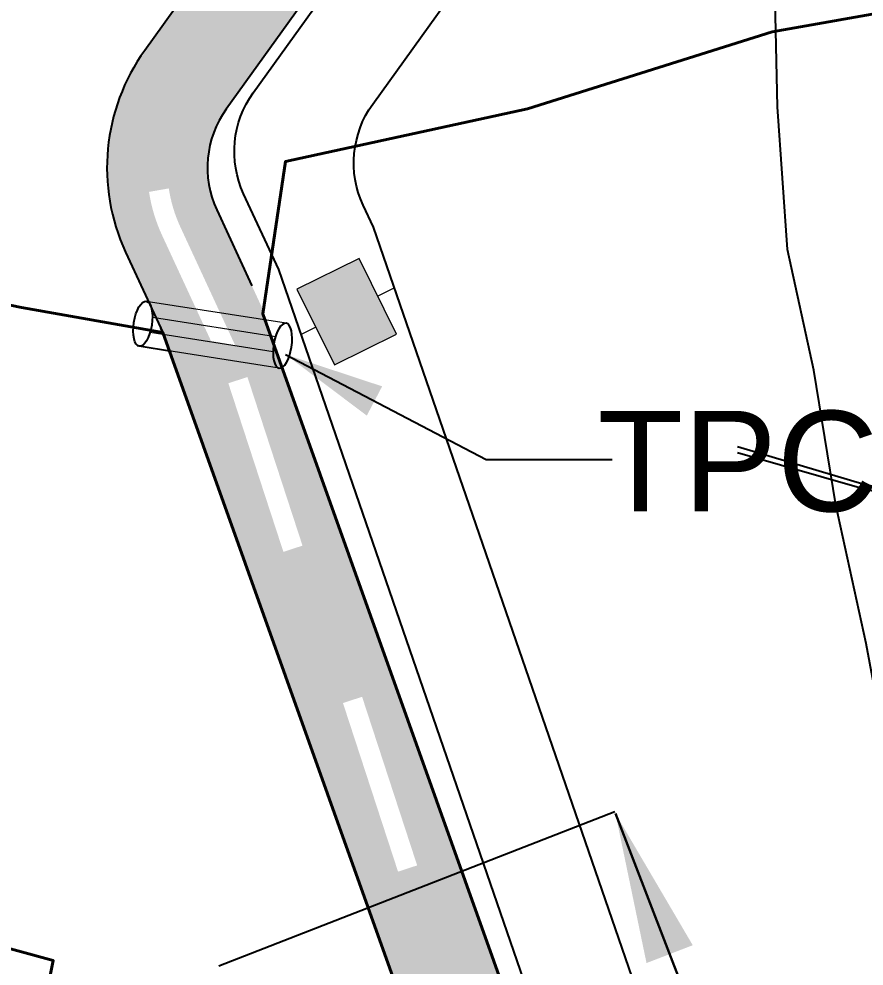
# Model space of a CAD drawing. Header units: metres. Extents: x 201400 to 215600, y 173235 to 1738400.
# Drawn here: x 205655.4 to 206076, y 1733562.5 to 1734033.8 of the extents above; entities that cross this region are included whole.
import ezdxf

# ---------------------------------------------------------------- set-up
doc = ezdxf.new("R2010")
doc.units = ezdxf.units.M
doc.header["$PDMODE"] = 1
doc.header["$PDSIZE"] = -10
for name, color, linetype in [('11 KV POWER LINE', 1, 'Continuous'), ('hid', 7, 'Continuous'), ('name power lines', 1, 'Continuous'), ('Names', 1, 'Continuous'), ('TRIPLE PIPE CULVERT', 7, 'Continuous')]:
    doc.layers.add(name, color=color, linetype=linetype)
doc.layers.add('250Acres', color=7, linetype='Continuous', lineweight=25)
doc.layers.add('STREAM', color=7, linetype='Continuous', lineweight=0, true_color=0x3dcfff)
doc.styles.get("Standard").update_dxf_attribs({"font": 'arial.ttf', "height": 50})
doc.linetypes.add('ZIGZAG', pattern='A,0.0001,-0.2,[131,ltypeshp.shx,S=0.2,R=0,X=-0.2,Y=0],-0.4,[131,ltypeshp.shx,S=0.2,R=180,X=0.2,Y=0],-0.2', length=0.8001)
doc.dimstyles.get("Standard").update_dxf_attribs({"dimtxt": 50, "dimasz": 0.18, "dimexe": 0.18, "dimexo": 0.0625, "dimgap": 0.09, "dimtad": 0, "dimtih": 1, "dimtoh": 1, "dimdec": 4, "dimzin": 0, "dimdsep": 46, "dimtxsty": 'Standard', "dimcen": 0.09, "dimadec": 0, "dimazin": 0, "dimtfac": 1, "dimtdec": 4, "dimtofl": 0, "dimtmove": 0, "dimatfit": 3, "dimfxl": 1, "dimtolj": 1, "dimtzin": 0, "dimarcsym": 0})

# ---------------------------------------------------------------- blocks, each defined once
blk = doc.blocks.new('TRIPLE PIPE CULVERT')
blk.add_ellipse((-35.22, -6.17), major_axis=(0, 11.33), ratio=0.395738)
at = {"extrusion": (0, 0, -1)}
blk.add_ellipse((35.22, -6.17), major_axis=(0, 11.33), ratio=0.395738, dxfattribs=at)
for p in [(0, -2.4), (0, -9.95)]:
    blk.add_point(p)
at = {"layer": 'name power lines', "color": 0, "linetype": 'Continuous', "lineweight": 9, "ltscale": 190}
for p, q in [((35.22, 5.15), (-35.22, 5.15)), ((30.99, -2.4), (-30.99, -2.4)), ((30.99, -9.95), (-30.99, -9.95)), ((35.22, -17.5), (-35.22, -17.5))]:
    blk.add_line(p, q, dxfattribs=at)
blk = doc.blocks.new('tmt')
at = {"layer": 'Names', "linetype": 'Continuous', "lineweight": 9, "ltscale": 50}
h = blk.add_hatch(color=253, dxfattribs=at)
h.dxf.hatch_style = 1
h.paths.add_polyline_path([(15.13, -17.1), (-22.81, 0.94), (-37.63, -30.21), (0.32, -48.26)])
at = {"layer": 'Names', "color": 253, "linetype": 'Continuous', "lineweight": 9, "ltscale": 50}
for p, q in [((0, 0), (-3.84, -8.08)), ((-18.66, -39.24), (-22.15, -46.59))]:
    blk.add_line(p, q, dxfattribs=at)
blk.add_lwpolyline([(15.13, -17.1), (-22.81, 0.94), (-37.63, -30.21), (0.32, -48.26)], close=True, dxfattribs=at)

msp = doc.modelspace()

# ---------------------------------------------------------------- hatches: boundary and pattern name
h = msp.add_hatch(color=253)
h.dxf.hatch_style = 1
h.paths.add_polyline_path([(205970.75, 1734284.14, 0.146911), (205998.82, 1734365.73), (205973.33, 1734446.57), (205957.01, 1734445.05), (205971.06, 1734401.13), (205961.54, 1734398.09), (205946.81, 1734444.11), (205922.39, 1734441.84), (205945.39, 1734368.89, -0.236395), (205938.31, 1734324.68), (205900.77, 1734272.43), (205718.05, 1734018.15, 0.270492), (205708.51, 1733917.78), (205727, 1733877.83), (205751.01, 1733873.58), (205726.66, 1733926.18, -0.070739), (205720.17, 1733947.75), (205730.02, 1733949.47, 0.071535), (205735.73, 1733930.38), (205763.02, 1733871.45), (205774.16, 1733869.48), (205777.05, 1733888.75), (205771.37, 1733901.01), (205753.88, 1733938.79, -0.270492), (205758.65, 1733988.97)])
h.paths.add_polyline_path([(205760.31, 1734043.6), (205812.25, 1734114.97), (205820.34, 1734109.09), (205768.4, 1734037.72)], flags=16)
h.paths.add_polyline_path([(205849.82, 1734168.16), (205901.75, 1734239.53), (205909.84, 1734233.65), (205857.9, 1734162.27)], flags=16)
h.paths.add_polyline_path([(205930.08, 1734283.26, 0.158493), (205966.56, 1734347.9), (205976.31, 1734345.69, -0.144654), (205941.73, 1734280.63)], flags=16)
h = msp.add_hatch(color=253)
h.dxf.hatch_style = 1
h.paths.add_polyline_path([(205776.79, 1733887.07), (205774.16, 1733869.48), (205727, 1733877.83), (206074.02, 1732905.53), (206116.75, 1732934.53), (206049.55, 1733122.83)])
h.paths.add_polyline_path([(205958.23, 1733291.23), (205930.82, 1733375.14), (205940.33, 1733378.25), (205967.73, 1733294.34)], flags=16)
h.paths.add_polyline_path([(205997.38, 1733219.12), (206024.79, 1733135.22), (206015.29, 1733132.11), (205987.88, 1733216.02)], flags=16)
h.paths.add_polyline_path([(205910.68, 1733453.46), (205901.17, 1733450.36), (205873.76, 1733534.26), (205883.27, 1733537.37)], flags=16)
h.paths.add_polyline_path([(206053.22, 1733059.71), (206082.97, 1732976.61), (206073.56, 1732973.23), (206043.8, 1733056.34)], flags=16)
h.paths.add_polyline_path([(205853.62, 1733612.58), (205844.11, 1733609.48), (205816.7, 1733693.38), (205826.21, 1733696.49)], flags=16)
h.paths.add_polyline_path([(205796.56, 1733771.71), (205787.06, 1733768.6), (205759.65, 1733852.51), (205769.15, 1733855.61)], flags=16)

# ---------------------------------------------------------------- linework, layer by layer
at = {"color": 253}
for p, q in [((205930.14, 1734313.31), (205718.05, 1734018.15)), ((205970.75, 1734284.14), (205758.65, 1733988.97)), ((205753.88, 1733938.79), (205771.37, 1733901.01))]:
    msp.add_line(p, q, dxfattribs=at)
at = {"color": 7}
msp.add_line((205727, 1733877.83), (205726, 1733880), dxfattribs=at)
at = {"color": 253, "flags": 128}
for points in [[(206036.42, 1733337.18), (205831.83, 1733930.16), (205826.72, 1733941.19, -0.270492), (205831.49, 1733991.38), (206026.01, 1734262.09, 0.225616), (206056.88, 1734432.43, 0.06961), (206048.55, 1734451.95), (205992.52, 1734580.73), (205992.52, 1734580.73)], [(205988.61, 1733317.78), (205784.74, 1733909.07), (205767.25, 1733946.84, -0.270492), (205772.02, 1733997.03), (205984.11, 1734292.19, 0.225616), (206007.08, 1734418.94, 0.06961), (206004.36, 1734425.31), (205982.9, 1734460.91), (205943.22, 1734565.52)]]:
    msp.add_lwpolyline(points, format="xyb", dxfattribs=at)
at = {"color": 6, "flags": 128}
msp.add_lwpolyline([(206074.02, 1732905.53), (205727, 1733877.83)], dxfattribs=at)
at = {"color": 7, "flags": 128}
msp.add_lwpolyline([(205731.37, 1733868.39), (205715.33, 1733870.9), (205714.3, 1733871.06)], dxfattribs=at)
at = {"color": 253}
for radius in [100, 50]:
    msp.add_arc((205799.25, 1733959.79), radius, 144.3002, 204.8435, dxfattribs=at)
at = {"layer": '11 KV POWER LINE', "linetype": 'ZIGZAG', "ltscale": 25, "elevation": 304.39}
msp.add_lwpolyline([(206210.1, 1733668.98), (206150, 1733665), (206089, 1733659), (206077, 1733723), (206062, 1733792), (206051, 1733859), (206038, 1733919), (206033, 1733990), (206031, 1734081), (206038, 1734165), (206091, 1734180), (206157, 1734197), (206229, 1734212), (206301, 1734229), (206331, 1734264), (206365, 1734304), (206423, 1734349), (206470, 1734385), (206515, 1734420), (206550, 1734451)], dxfattribs=at)
msp.add_lwpolyline([(206210.1, 1733668.98), (206150, 1733665), (206089, 1733659), (206077, 1733723), (206062, 1733792), (206051, 1733859), (206038, 1733919), (206033, 1733990), (206031, 1734081), (206038, 1734165), (206091, 1734180), (206157, 1734197), (206229, 1734212), (206301, 1734229), (206331, 1734264), (206365, 1734304), (206423, 1734349), (206470, 1734385), (206515, 1734420), (206550, 1734451)], dxfattribs=at)
at = {"layer": '250Acres', "color": 5, "lineweight": 40, "flags": 128}
for points in [[(206817.51, 1733025.36), (206817.51, 1734498.02), (206802.06, 1734498.16), (206712.38, 1734521.69), (206574.88, 1734390.25), (206556.83, 1734349.86), (206649.12, 1734349.02), (206723.5, 1734275.51), (206542.47, 1734236.82), (206420.11, 1734206.38), (206343.42, 1734163.18), (206249.49, 1734099.81), (206160.82, 1734050.61), (206030.28, 1734027.32), (205908.52, 1733989.06), (205788.15, 1733962.9), (205776.79, 1733887.07), (206049.55, 1733122.83), (206237.91, 1733190.06), (206302.24, 1733009.83)], [(206074.02, 1732905.53), (205727, 1733877.83), (205656.78, 1733890.27), (205547.36, 1733912.84)], [(205605.58, 1733583.44), (205672.51, 1733565.24), (205649.25, 1733448.39)]]:
    msp.add_lwpolyline(points, dxfattribs=at)
at = {"layer": 'hid', "color": 254, "linetype": 'ZIGZAG', "ltscale": 25, "elevation": 304.39}
msp.add_lwpolyline([(206210.1, 1733668.98), (206150, 1733665), (206089, 1733659), (206077, 1733723), (206062, 1733792), (206051, 1733859), (206038, 1733919), (206033, 1733990), (206031, 1734081), (206038, 1734165), (206091, 1734180), (206157, 1734197), (206229, 1734212), (206301, 1734229), (206331, 1734264), (206365, 1734304), (206423, 1734349), (206470, 1734385), (206515, 1734420), (206550, 1734451)], dxfattribs=at)
at = {"layer": 'name power lines', "color": 0, "linetype": 'Continuous', "ltscale": 190}
for p, q in [((205708.51, 1733917.78), (205726, 1733880)), ((205726, 1733880), (205727, 1733877.83))]:
    msp.add_line(p, q, dxfattribs=at)
at = {"layer": 'name power lines', "color": 7, "linetype": 'Continuous', "ltscale": 50, "flags": 128}
msp.add_lwpolyline([(205754.98, 1733562.53), (205951.93, 1733639.46)], dxfattribs=at)
at = {"layer": 'STREAM'}
for points, elevation in [([(206013, 1733821), (206077, 1733802), (206135, 1733792), (206141, 1733784), (206136, 1733722), (206127, 1733645), (206131, 1733640), (206188, 1733624)], 300.07), ([(206013, 1733818), (206076, 1733800), (206133, 1733787), (206139, 1733784), (206131, 1733723), (206121, 1733647), (206130, 1733637), (206187, 1733621)], 303.27)]:
    msp.add_lwpolyline(points, dxfattribs=dict(at, elevation=elevation))
at = {"layer": 'STREAM', "linetype": 'Continuous', "lineweight": 25}
for points, elevation in [([(206013, 1733821), (206077, 1733802), (206135, 1733792), (206141, 1733784), (206136, 1733722), (206127, 1733645), (206131, 1733640), (206188, 1733624)], 300.07), ([(206013, 1733821), (206077, 1733802), (206135, 1733792), (206141, 1733784), (206136, 1733722), (206127, 1733645), (206131, 1733640), (206188, 1733624)], 300.07), ([(206013, 1733818), (206076, 1733800), (206133, 1733787), (206139, 1733784), (206131, 1733723), (206121, 1733647), (206130, 1733637), (206187, 1733621)], 303.27), ([(206013, 1733818), (206076, 1733800), (206133, 1733787), (206139, 1733784), (206131, 1733723), (206121, 1733647), (206130, 1733637), (206187, 1733621)], 303.27)]:
    msp.add_lwpolyline(points, dxfattribs=dict(at, elevation=elevation))

# ---------------------------------------------------------------- block references
at = {"color": 7, "rotation": 321.8238268283324}
msp.add_blockref('tmt', (205842.07, 1733899.76), dxfattribs=at)
at = {"layer": 'TRIPLE PIPE CULVERT', "rotation": 351.1139318208866}
msp.add_blockref('TRIPLE PIPE CULVERT', (205752.82, 1733882.75), dxfattribs=at)

# ---------------------------------------------------------------- texts
at = {"layer": 'Names', "color": 7, "linetype": 'Continuous', "ltscale": 50}
msp.add_text('TPC-3', height=50, dxfattribs=at).set_placement((205943.4, 1733788.79))

# ---------------------------------------------------------------- leaders
at = {"layer": 'name power lines', "color": 7, "linetype": 'Continuous', "ltscale": 190}
msp.add_leader([(205788.07, 1733866.87), (205888, 1733814.59), (205950.61, 1733814.59)], dimstyle='Standard', override={"dimtxt": 24, "dimasz": 50}, dxfattribs=at)
at = {"layer": 'name power lines', "color": 7, "linetype": 'Continuous', "ltscale": 50}
msp.add_leader([(205952.3, 1733638.41, 304), (206014.03, 1733478.2, 304), (205952.3, 1733638.41, 304)], dimstyle='Standard', override={"dimtxt": 24, "dimasz": 75}, dxfattribs=at)

doc.saveas('drawing.dxf')
